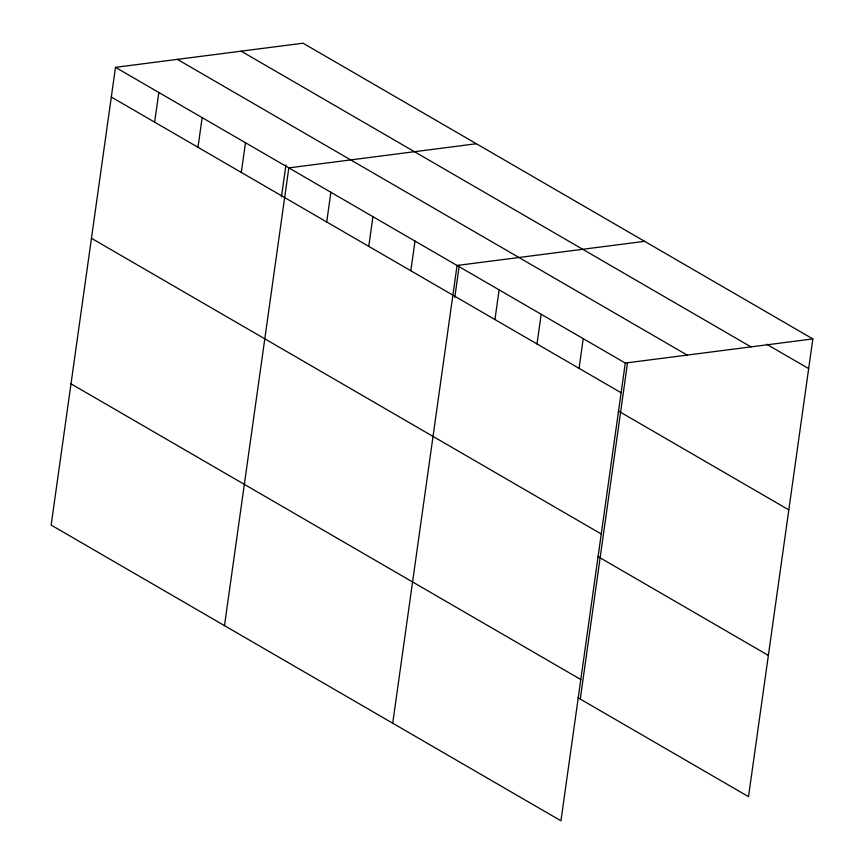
<?xml version="1.0" encoding="UTF-8"?>
<svg xmlns="http://www.w3.org/2000/svg" width="864" height="864" viewBox="0 0 864 864"><rect width="100%" height="100%" fill="white"/><g stroke="black" fill="none" stroke-linecap="round" stroke-linejoin="round"><path stroke-width="1.3" d="M115.484 67.338L51.16 525.085L560.952 820.8L625.288 363.053L115.484 67.338L303.048 43.2L812.84 338.915L748.516 796.662L578.005 697.756M154.645 122.159L158.825 92.47M197.986 147.301L202.154 117.612M241.315 172.433L245.484 142.744M281.448 196.83L285.952 164.84M224.489 625.633L288.824 167.875L476.377 143.737M326.711 221.962L330.88 192.272M368.766 246.359L372.935 216.67M410.821 270.756L415.001 241.067M392.72 723.211L457.056 265.464L644.609 241.326M454.788 297.367L459.281 265.388M494.942 319.55L499.111 289.861M536.998 343.948L541.177 314.258M579.053 368.345L583.232 338.656M580.273 699.073L627.512 362.966M625.288 363.053L812.84 338.915M766.616 344.207L808.672 368.604M241.153 51.17L750.956 346.874M177.379 59.368L687.182 355.082M111.316 97.027L621.119 392.742M618.311 410.962L788.821 509.868M91.465 238.291L601.268 533.995M597.856 556.502L768.366 655.398M71.01 383.832L580.813 679.536"/></g></svg>
